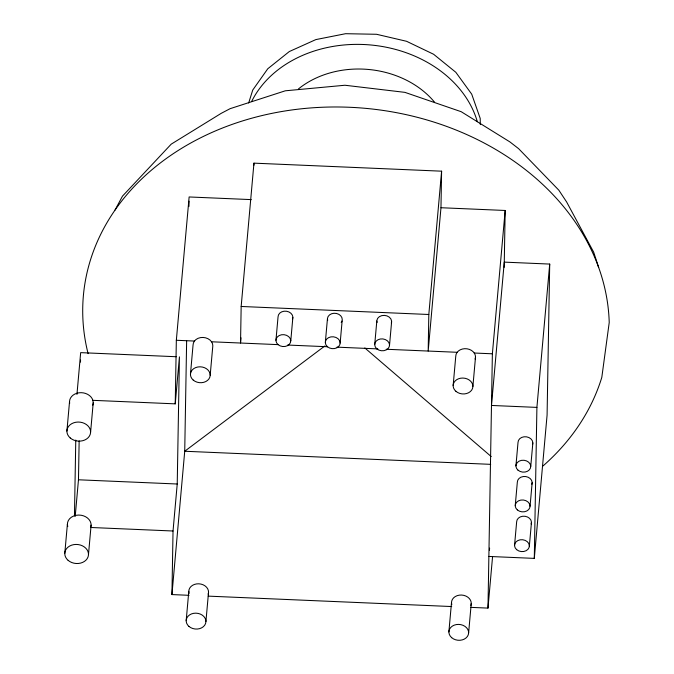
<?xml version="1.0" encoding="UTF-8"?>
<svg xmlns="http://www.w3.org/2000/svg" width="674" height="674" viewBox="0 0 674 674"><rect width="100%" height="100%" fill="white"/><g stroke="black" fill="none" stroke-linecap="round" stroke-linejoin="round"><path stroke-width="1.01" d="M74.46 515.804L75.774 440.063M75.21 516.335L78.47 479.787L79.144 440.906M80.509 362.098L80.543 359.992M189.04 595.311L171.937 594.578L173.033 531.002L177.228 484.008L179.436 356.866L175.24 403.852L92.877 400.331A11.871 9.529 5.1 0 0 78.968 392.807A11.871 9.529 5.1 0 0 69.675 403.381M175.24 403.852L176.335 340.277L189.133 196.96L251.259 199.614M186.639 340.918L184.727 451.251L171.937 594.578M188.964 206.412L189.057 201.164M441.605 171.179L428.816 314.497L428.184 351.053L440.973 207.727L441.605 171.179L253.955 163.15L241.166 306.468L240.534 343.024L240.997 337.8M253.921 165.24L253.955 163.15M470.865 607.367L487.976 608.1L492.374 353.799L505.171 210.473L440.973 207.727M504.186 267.376L505.171 210.473M488.869 556.446L534.297 558.384L536.908 407.399L549.706 264.073L504.27 262.127L491.481 405.453L536.908 407.399M549.706 264.073L547.086 415.066L534.297 558.384M66.903 431.09L69.523 401.721M76.946 394.408L80.669 352.637L176.276 356.731M64.78 553.472L67.4 524.102M90.602 432.101L93.223 402.732L92.86 400.246M88.488 554.483L91.108 525.113A11.871 9.529 5.1 0 0 76.347 515.265L73.474 516.09A11.871 9.529 5.1 0 0 67.762 526.588M190.439 374.34L193.059 344.97A9.891 7.945 5.1 0 1 203.076 337.447A9.891 7.945 5.1 0 1 212.816 345.821L210.187 375.191M186.176 620.695L188.796 591.325M205.924 621.538L208.544 592.168M275.952 340.294L278.05 316.797A7.422 5.956 5.1 0 1 286.526 311.245A7.422 5.956 5.1 0 1 292.583 318.962M290.772 340.926L292.861 317.429M325.331 342.409L327.429 318.912M340.151 343.041L342.249 319.543A7.422 5.956 5.1 0 0 333.975 313.275A7.422 5.956 5.1 0 0 327.657 320.462M374.719 344.515L376.817 321.026M389.53 345.155L391.628 321.658M453.147 385.579L455.767 356.209A9.891 7.945 5.1 0 1 467.065 348.812A9.891 7.945 5.1 0 1 475.145 359.099M448.876 631.934L451.504 602.564M472.895 386.429L475.515 357.06M468.632 632.776L471.252 603.407M489.425 550.169L489.61 548.072M487.976 608.1L492.551 556.834M515.922 465.877L518.02 442.38A7.422 5.956 5.1 0 1 526.495 436.828A7.422 5.956 5.1 0 1 532.561 444.545M515.239 505.61L517.337 482.112A7.422 5.956 5.1 0 1 525.813 476.56A7.422 5.956 5.1 0 1 531.87 484.277M514.548 545.342L516.646 521.845A7.422 5.956 5.1 0 1 525.122 516.292A7.422 5.956 5.1 0 1 531.179 524.01M530.741 466.509L532.839 443.012M530.05 506.241L532.148 482.744M529.36 545.974L531.457 522.476M90.661 527.565L91.108 525.113M248.655 103.012L252.742 90.055L267.78 68.756L289.315 51.544L315.862 39.589L345.61 33.7L376.555 34.281L406.565 41.291L433.601 54.257L455.826 72.295L471.716 94.166L480.2 118.388L480.326 124.623M115.01 210.094L122.466 196.159L171.221 144.143L221.198 113.35L230.095 108.683L285.296 90.805L344.928 85.244L404.922 92.363L461.185 111.699L509.898 141.911L518.618 148.668L558.822 190.169L566.615 201.947L593.651 252.118L598.681 267.536M324.817 345.989L184.727 451.251L490.706 464.344M241.166 306.468L428.816 314.497M176.335 340.277L194.449 341.052M211.56 341.785L278.269 344.641M287.705 345.046L327.547 346.748M336.975 347.152L377.861 348.905M386.253 349.258L457.157 352.291M474.26 353.024L492.374 353.799M78.47 479.787L177.228 484.008M90.67 527.481L173.033 531.002M208.207 596.128L451.706 606.549M364.819 347.944L491.228 456.576M93.223 402.732A11.871 9.529 5.1 0 1 92.776 405.184M542.915 466.037A263.66 211.678 5.1 0 0 601.815 377.33L609.22 322.543A263.66 211.678 5.1 0 0 316.35 107.554A263.66 211.678 5.1 0 0 88.092 353.639M377.036 322.576A7.422 5.956 5.1 0 1 384.323 315.381A7.422 5.956 5.1 0 1 391.35 323.191M341.971 321.077A7.422 5.956 5.1 0 1 341.204 322.484M451.799 604.629A9.891 7.945 5.1 0 1 461.513 595.041A9.891 7.945 5.1 0 1 470.882 605.446M189.091 593.39A9.891 7.945 5.1 0 1 198.805 583.802A9.891 7.945 5.1 0 1 208.173 594.207M251.739 101.269A118.691 95.287 5.1 0 1 370.624 44.973A118.691 95.287 5.1 0 1 477.344 121.724M298.43 88.951A88.016 70.66 5.1 0 1 434.604 102.246M278.05 344.599A7.422 5.956 5.1 0 0 290.486 342.459A7.422 5.956 5.1 0 0 281.547 334.767A7.422 5.956 5.1 0 0 278.05 344.599M516.646 549.647A7.422 5.956 5.1 0 0 529.082 547.507A7.422 5.956 5.1 0 0 520.143 539.815A7.422 5.956 5.1 0 0 516.646 549.647M518.02 470.182A7.422 5.956 5.1 0 0 530.463 468.042A7.422 5.956 5.1 0 0 521.516 460.35A7.422 5.956 5.1 0 0 518.02 470.182M517.337 509.915A7.422 5.956 5.1 0 0 529.772 507.775A7.422 5.956 5.1 0 0 520.825 500.083A7.422 5.956 5.1 0 0 517.337 509.915M376.817 348.829A7.422 5.956 5.1 0 0 389.252 346.68A7.422 5.956 5.1 0 0 380.305 338.997A7.422 5.956 5.1 0 0 376.817 348.829M327.429 346.714A7.422 5.956 5.1 0 0 339.873 344.574A7.422 5.956 5.1 0 0 330.926 336.882A7.422 5.956 5.1 0 0 327.429 346.714M451.673 637.671A9.891 7.945 5.1 0 0 468.261 634.815A9.891 7.945 5.1 0 0 456.332 624.571A9.891 7.945 5.1 0 0 451.673 637.671M188.964 626.432A9.891 7.945 5.1 0 0 205.553 623.576A9.891 7.945 5.1 0 0 193.623 613.332A9.891 7.945 5.1 0 0 188.964 626.432M68.133 560.364A11.871 9.529 5.1 0 0 88.041 556.935A11.871 9.529 5.1 0 0 73.727 544.634A11.871 9.529 5.1 0 0 68.133 560.364M70.256 437.982A11.871 9.529 5.1 0 0 90.156 434.553A11.871 9.529 5.1 0 0 75.842 422.253A11.871 9.529 5.1 0 0 70.256 437.982M455.936 391.324A9.891 7.945 5.1 0 0 472.525 388.468A9.891 7.945 5.1 0 0 460.595 378.215A9.891 7.945 5.1 0 0 455.936 391.324M193.236 380.085A9.891 7.945 5.1 0 0 209.816 377.229A9.891 7.945 5.1 0 0 197.895 366.976A9.891 7.945 5.1 0 0 193.236 380.085"/></g></svg>
